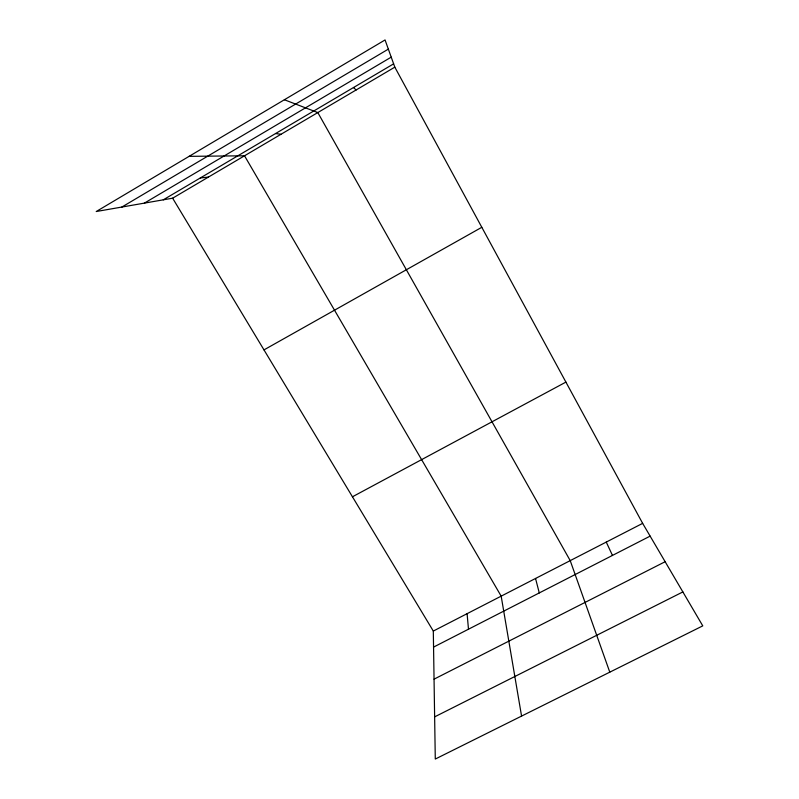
<?xml version="1.0" encoding="UTF-8"?>
<svg xmlns="http://www.w3.org/2000/svg" width="799" height="799" viewBox="0 0 799 799"><rect width="100%" height="100%" fill="white"/><g stroke="black" fill="none" stroke-linecap="round" stroke-linejoin="round"><path stroke-width="1.2" d="M121.838 207.061L388.344 49.129M144.379 203.126L391.22 57.148M163.266 199.83L393.627 63.85M172.634 198.192L394.816 67.156L385.058 39.95L96.23 211.525L172.634 198.192L433.308 631.06L435.285 759.05L702.77 625.867L642.646 523.365L394.816 67.156M263.98 349.892L481.807 227.296M352.449 496.788L565.902 382.102M433.308 631.06L642.646 523.365M433.557 647.1L650.126 536.129M434.057 679.16L665.138 561.717M434.636 716.873L682.865 591.929M200.329 177.947L208.409 177.098M189.133 156.344L244.524 155.795L501.173 596.144L521.567 716.084M275.555 133.543L280.998 134.282M284.374 99.755L317.812 112.569L570.216 560.628L609.787 672.159M353.478 87.55L356.124 89.977M606.261 542.082L612.463 555.425M535.54 578.466L539.275 592.928M467.095 613.682L468.484 629.203"/></g></svg>
